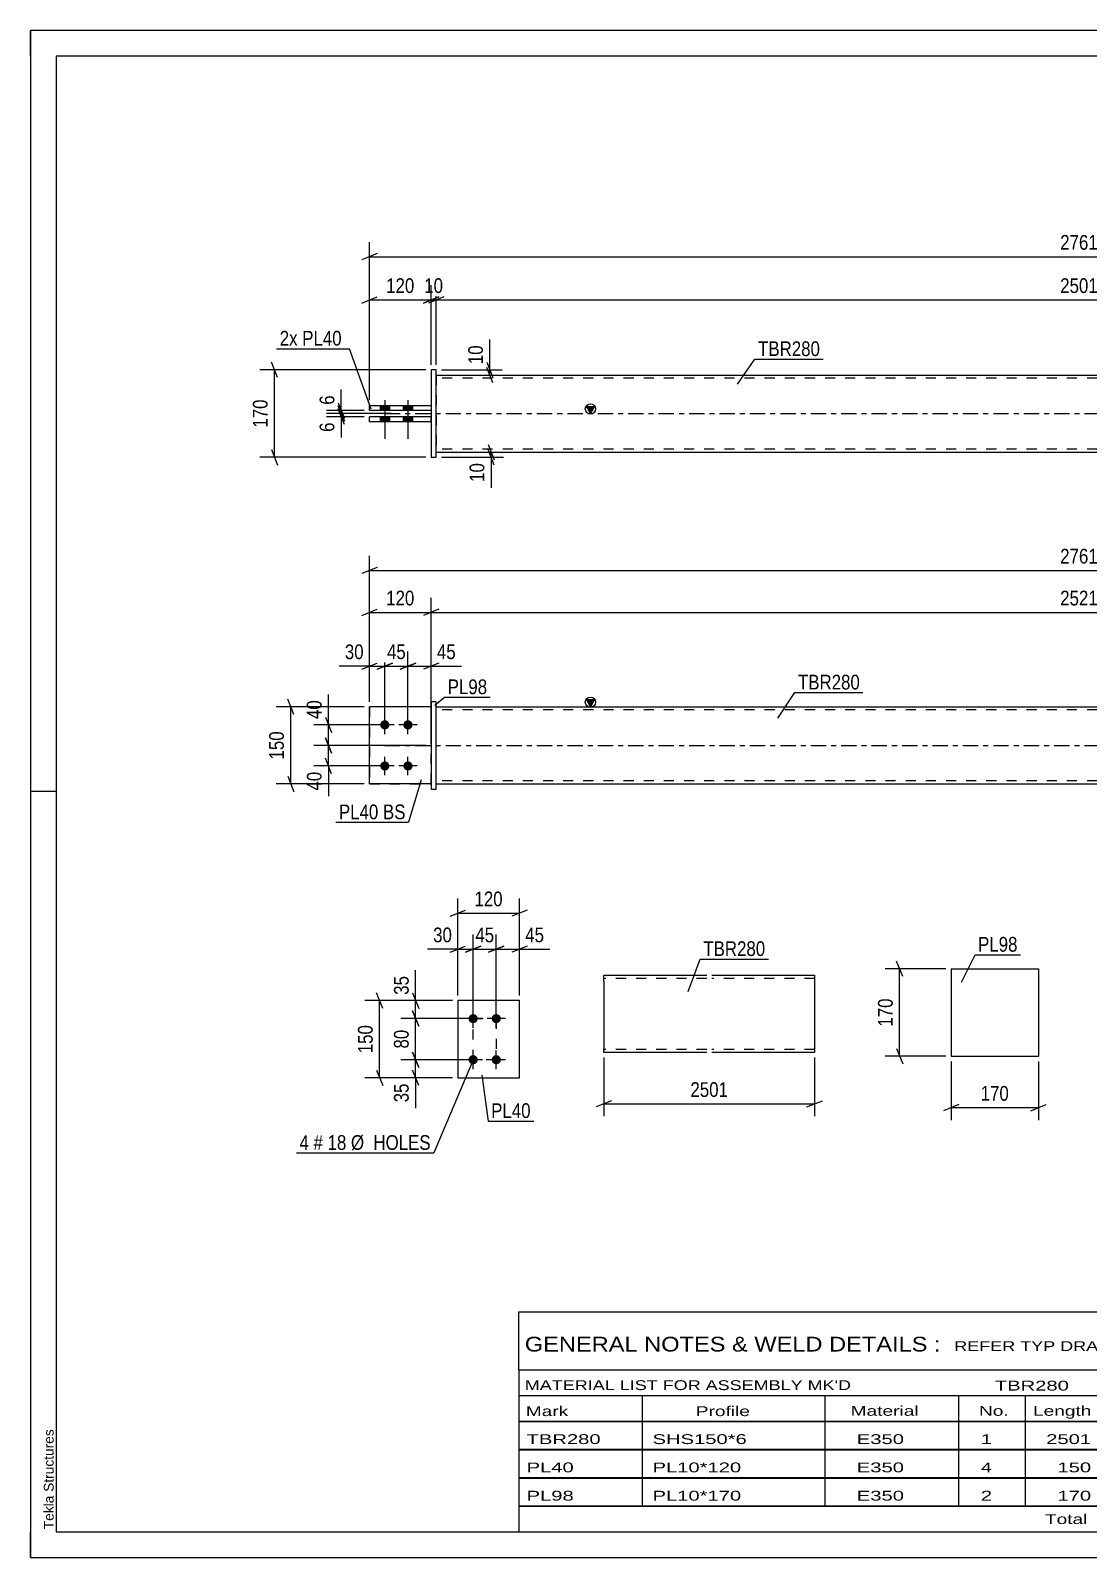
# Model space of a CAD drawing. Header units: millimetres. Extents: x 0 to 420, y 0 to 297.
# Drawn here: x 0 to 205.8, y 0 to 297 of the extents above; entities that cross this region are included whole.
import ezdxf

# ---------------------------------------------------------------- set-up
doc = ezdxf.new("R2010")
doc.units = ezdxf.units.MM
doc.linetypes.add('DXK_LINE_DOT2', pattern=[3.9198, 1.9599, -1.9599])
doc.linetypes.add('DXK_LINE_DOT3', pattern=[5.9187, 2.979, -0.9799, 0.9799, -0.9799])
doc.styles.add('Arial', font='ARIAL.TTF', dxfattribs={"height": 0.2})
doc.styles.add('Arial Narrow', font='ARIALN.TTF', dxfattribs={"height": 0.2})

# ---------------------------------------------------------------- blocks, each defined once
blk = doc.blocks.new('Unknown-580873351-1163')
at = {"color": 5, "linetype": 'Continuous'}
for p, q in [((420, 297), (0, 297)), ((0, 297), (0, 0)), ((0, 292), (0, 297)), ((415, 292), (5, 292)), ((5, 292), (5, 5)), ((5, 149), (0, 149)), ((0, 0), (0, 5)), ((5, 5), (415, 5)), ((0, 0), (420, 0))]:
    blk.add_line(p, q, dxfattribs=at)
at = {"color": 174, "linetype": 'Continuous', "style": 'Arial'}
blk.add_text('Tekla Structures', height=1.9102, rotation=90, dxfattribs=at).set_placement((4.5, 5.5))
blk = doc.blocks.new('Part-580873351-1797 - 1735')
at = {"color": 2, "linetype": 'Continuous'}
for p, q in [((77.92, 165.45), (65.92, 165.45)), ((65.92, 150.45), (65.92, 165.45)), ((77.92, 150.45), (65.92, 150.45))]:
    blk.add_line(p, q, dxfattribs=at)
at = {"color": 7, "linetype": 'DXK_LINE_DOT2'}
blk.add_line((77.92, 150.45), (77.92, 165.45), dxfattribs=at)
blk = doc.blocks.new('Part-580873351-1792 - 1735')
at = {"color": 7, "linetype": 'DXK_LINE_DOT2'}
for p, q in [((77.92, 165.45), (65.92, 165.45)), ((65.92, 165.45), (65.92, 150.45)), ((77.92, 150.45), (77.92, 165.45)), ((65.92, 150.45), (77.92, 150.45))]:
    blk.add_line(p, q, dxfattribs=at)
blk = doc.blocks.new('Part-580873351-1802 - 1735')
at = {"color": 2, "linetype": 'Continuous'}
for p, q in [((78.92, 166.45), (77.92, 166.45)), ((77.92, 166.45), (77.92, 149.45)), ((78.92, 149.45), (78.92, 166.45)), ((77.92, 149.45), (78.92, 149.45))]:
    blk.add_line(p, q, dxfattribs=at)
blk = doc.blocks.new('Part-580873351-1807 - 1735')
at = {"linetype": 'Continuous'}
blk.add_hatch(color=2, dxfattribs=at).paths.add_polyline_path([(108.92, 165.45), (108.12, 166.85), (109.72, 166.85)])
at = {"color": 2, "linetype": 'Continuous'}
for p, q in [((108.92, 165.45), (108.12, 166.85)), ((108.12, 166.85), (109.72, 166.85)), ((109.72, 166.85), (108.92, 165.45)), ((78.92, 165.45), (329, 165.45)), ((78.92, 150.45), (329, 150.45))]:
    blk.add_line(p, q, dxfattribs=at)
at = {"color": 7, "linetype": 'DXK_LINE_DOT2'}
for p, q in [((78.92, 150.45), (78.92, 165.45)), ((329, 164.85), (78.92, 164.85)), ((329, 165.45), (329, 150.45)), ((329, 151.05), (78.92, 151.05))]:
    blk.add_line(p, q, dxfattribs=at)
at = {"color": 7, "linetype": 'DXK_LINE_DOT3'}
blk.add_line((68.92, 157.95), (339, 157.95), dxfattribs=at)
at = {"color": 2, "linetype": 'Continuous'}
blk.add_circle((108.92, 166.35), 1, dxfattribs=at)
blk = doc.blocks.new('Bolt-580873351-1809 - 1735')
at = {"linetype": 'Continuous'}
for points in [[(68.92, 161.05, -1), (68.92, 162.85, -1)], [(73.42, 161.05, -1), (73.42, 162.85, -1)], [(68.92, 153.05, -1), (68.92, 154.85, -1)], [(73.42, 153.05, -1), (73.42, 154.85, -1)]]:
    blk.add_hatch(color=1, dxfattribs=at).paths.add_polyline_path(points)
at = {"color": 1, "linetype": 'Continuous'}
for p, q in [((68.92, 160.15), (68.92, 163.75)), ((73.42, 160.15), (73.42, 163.75)), ((70.72, 161.95), (67.12, 161.95)), ((75.22, 161.95), (71.62, 161.95)), ((68.92, 152.15), (68.92, 155.75)), ((73.42, 152.15), (73.42, 155.75)), ((70.72, 153.95), (67.12, 153.95)), ((75.22, 153.95), (71.62, 153.95))]:
    blk.add_line(p, q, dxfattribs=at)
blk = doc.blocks.new('Part-580873351-1425 - 1390')
at = {"color": 2, "linetype": 'Continuous'}
for p, q in [((65.92, 224.09), (77.92, 224.09)), ((65.92, 223.09), (65.92, 224.09)), ((77.92, 223.09), (65.92, 223.09))]:
    blk.add_line(p, q, dxfattribs=at)
at = {"color": 7, "linetype": 'DXK_LINE_DOT2'}
blk.add_line((77.92, 224.09), (77.92, 223.09), dxfattribs=at)
blk = doc.blocks.new('Part-580873351-1394 - 1390')
at = {"color": 2, "linetype": 'Continuous'}
for p, q in [((78.92, 230.99), (77.92, 230.99)), ((77.92, 230.99), (77.92, 213.99)), ((78.92, 213.99), (78.92, 230.99)), ((77.92, 213.99), (78.92, 213.99))]:
    blk.add_line(p, q, dxfattribs=at)
blk = doc.blocks.new('Part-580873351-1420 - 1390')
at = {"color": 2, "linetype": 'Continuous'}
for p, q in [((77.92, 221.89), (65.92, 221.89)), ((65.92, 220.89), (65.92, 221.89)), ((77.92, 220.89), (65.92, 220.89))]:
    blk.add_line(p, q, dxfattribs=at)
at = {"color": 7, "linetype": 'DXK_LINE_DOT2'}
blk.add_line((77.92, 220.89), (77.92, 221.89), dxfattribs=at)
blk = doc.blocks.new('Part-580873351-1446 - 1390')
at = {"linetype": 'Continuous'}
blk.add_hatch(color=2, dxfattribs=at).paths.add_polyline_path([(108.92, 222.49), (108.12, 223.89), (109.72, 223.89)])
at = {"color": 2, "linetype": 'Continuous'}
for p, q in [((78.92, 229.99), (329, 229.99)), ((108.92, 222.49), (108.12, 223.89)), ((108.12, 223.89), (109.72, 223.89)), ((109.72, 223.89), (108.92, 222.49)), ((78.92, 214.99), (329, 214.99))]:
    blk.add_line(p, q, dxfattribs=at)
at = {"color": 7, "linetype": 'DXK_LINE_DOT2'}
for p, q in [((78.92, 229.99), (78.92, 214.99)), ((329, 229.39), (78.92, 229.39)), ((329, 229.99), (329, 214.99)), ((329, 215.59), (78.92, 215.59))]:
    blk.add_line(p, q, dxfattribs=at)
at = {"color": 7, "linetype": 'DXK_LINE_DOT3'}
blk.add_line((68.92, 222.49), (339, 222.49), dxfattribs=at)
at = {"color": 2, "linetype": 'Continuous'}
blk.add_circle((108.92, 223.39), 1, dxfattribs=at)
blk = doc.blocks.new('Bolt-580873351-1448 - 1390')
at = {"linetype": 'Continuous'}
for points in [[(68.02, 223.09), (69.82, 223.09), (69.82, 224.09), (68.02, 224.09)], [(68.02, 223.09), (69.82, 223.09), (69.82, 224.09), (68.02, 224.09)], [(72.52, 223.09), (74.32, 223.09), (74.32, 224.09), (72.52, 224.09)], [(72.52, 223.09), (74.32, 223.09), (74.32, 224.09), (72.52, 224.09)], [(68.02, 220.89), (69.82, 220.89), (69.82, 221.89), (68.02, 221.89)], [(68.02, 220.89), (69.82, 220.89), (69.82, 221.89), (68.02, 221.89)], [(72.52, 220.89), (74.32, 220.89), (74.32, 221.89), (72.52, 221.89)], [(72.52, 220.89), (74.32, 220.89), (74.32, 221.89), (72.52, 221.89)]]:
    blk.add_hatch(color=1, dxfattribs=at).paths.add_polyline_path(points)
at = {"color": 1, "linetype": 'Continuous'}
for p, q in [((68.02, 224.09), (68.02, 223.09)), ((68.02, 224.09), (68.02, 223.09)), ((68.92, 225.09), (68.92, 217.59)), ((68.92, 225.09), (68.92, 217.59)), ((69.82, 224.09), (69.82, 223.09)), ((69.82, 224.09), (69.82, 223.09)), ((72.52, 224.09), (72.52, 223.09)), ((72.52, 224.09), (72.52, 223.09)), ((73.42, 225.09), (73.42, 217.59)), ((73.42, 225.09), (73.42, 217.59)), ((74.32, 224.09), (74.32, 223.09)), ((74.32, 224.09), (74.32, 223.09)), ((68.02, 221.89), (68.02, 220.89)), ((68.02, 221.89), (68.02, 220.89)), ((69.82, 221.89), (69.82, 220.89)), ((69.82, 221.89), (69.82, 220.89)), ((72.52, 221.89), (72.52, 220.89)), ((72.52, 221.89), (72.52, 220.89)), ((74.32, 221.89), (74.32, 220.89)), ((74.32, 221.89), (74.32, 220.89))]:
    blk.add_line(p, q, dxfattribs=at)
blk = doc.blocks.new('Part-580873351-2138 - 2131')
at = {"color": 2, "linetype": 'Continuous'}
for p, q in [((95.1, 108.31), (83.1, 108.31)), ((83.1, 108.31), (83.1, 93.31)), ((95.1, 93.31), (95.1, 108.31)), ((83.1, 93.31), (95.1, 93.31))]:
    blk.add_line(p, q, dxfattribs=at)
blk = doc.blocks.new('Bolt-580873351-2171 - 2131')
at = {"linetype": 'Continuous'}
for points in [[(86.1, 103.91, -1), (86.1, 105.71, -1)], [(90.6, 103.91, -1), (90.6, 105.71, -1)], [(86.1, 95.91, -1), (86.1, 97.71, -1)], [(90.6, 95.91, -1), (90.6, 97.71, -1)]]:
    blk.add_hatch(color=1, dxfattribs=at).paths.add_polyline_path(points)
at = {"color": 1, "linetype": 'Continuous'}
for p, q in [((87.9, 104.81), (84.3, 104.81)), ((86.1, 103.01), (86.1, 106.61)), ((92.4, 104.81), (88.8, 104.81)), ((90.6, 103.01), (90.6, 106.61)), ((86.1, 95.01), (86.1, 98.61)), ((90.6, 95.01), (90.6, 98.61)), ((87.9, 96.81), (84.3, 96.81)), ((92.4, 96.81), (88.8, 96.81))]:
    blk.add_line(p, q, dxfattribs=at)
blk = doc.blocks.new('Part-580873351-2302 - 2296')
at = {"color": 2, "linetype": 'Continuous'}
for p, q in [((179.07, 114.49), (179.07, 97.49)), ((179.07, 114.49), (196.07, 114.49)), ((196.07, 114.49), (196.07, 97.49)), ((179.07, 97.49), (196.07, 97.49))]:
    blk.add_line(p, q, dxfattribs=at)
blk = doc.blocks.new('Part-580873351-2328 - 2321')
at = {"color": 2, "linetype": 'Continuous'}
for p, q in [((111.53, 112.03), (111.53, 113.23)), ((111.53, 113.23), (131.53, 113.23)), ((132.53, 113.23), (152.53, 113.23)), ((152.53, 113.23), (152.53, 113.14)), ((152.53, 113.14), (152.53, 112.03)), ((111.53, 112.03), (111.53, 98.97)), ((152.53, 112.03), (152.53, 98.23)), ((111.53, 98.32), (111.53, 98.97)), ((111.53, 98.23), (111.53, 98.32)), ((131.53, 98.23), (111.53, 98.23)), ((152.53, 98.23), (132.53, 98.23))]:
    blk.add_line(p, q, dxfattribs=at)
at = {"color": 7, "linetype": 'DXK_LINE_DOT2'}
for p, q in [((152.53, 112.88), (152.53, 112.03)), ((131.53, 112.63), (111.53, 112.63)), ((152.53, 112.63), (132.53, 112.63)), ((111.53, 98.97), (111.53, 98.58)), ((111.53, 98.83), (111.53, 98.88)), ((131.53, 98.83), (111.53, 98.83)), ((152.53, 98.83), (132.53, 98.83)), ((152.53, 98.88), (152.53, 98.97)), ((152.53, 98.83), (152.53, 98.88)), ((152.53, 98.83), (152.53, 98.88))]:
    blk.add_line(p, q, dxfattribs=at)
blk = doc.blocks.new('Rectangle-580873351-2281 - 2131')
at = {"color": 1, "linetype": 'DXK_LINE_DOT2'}
blk.add_lwpolyline([(86.1, 104.81), (90.6, 104.81), (90.6, 96.81), (86.1, 96.81), (86.1, 104.81)], close=True, dxfattribs=at)
blk = doc.blocks.new('StraightDimension-580873351-2008 - 1735')
at = {"color": 7, "linetype": 'Continuous'}
for p, q in [((57.36, 163.45), (58.56, 160.45)), ((67.92, 161.95), (55.11, 161.95)), ((57.96, 157.95), (57.96, 161.95)), ((76.92, 157.95), (55.11, 157.95)), ((58.56, 156.45), (57.36, 159.45))]:
    blk.add_line(p, q, dxfattribs=at)
at = {"color": 0}
blk.add_wipeout([(57.21, 167.34), (53.01, 167.34), (53.01, 162.48), (57.21, 162.48)], dxfattribs=at)
at = {"color": 7, "linetype": 'Continuous'}
blk.add_line((57.96, 161.95), (57.96, 167.86), dxfattribs=at)
blk.add_line((57.96, 161.95), (57.96, 167.86), dxfattribs=at)
at = {"color": 3, "style": 'Arial Narrow'}
blk.add_text('40', height=2.863, rotation=90.0002, dxfattribs=at).set_placement((56.61, 163.08))
blk = doc.blocks.new('StraightDimension-580873351-1999 - 1735')
at = {"color": 7, "linetype": 'Continuous'}
for p, q in [((76.92, 157.95), (55.11, 157.95)), ((57.36, 159.45), (58.56, 156.45)), ((57.96, 153.95), (57.96, 157.95)), ((58.56, 152.45), (57.36, 155.45)), ((67.92, 153.95), (55.11, 153.95))]:
    blk.add_line(p, q, dxfattribs=at)
at = {"color": 0}
blk.add_wipeout([(57.21, 153.43), (53.01, 153.43), (53.01, 148.57), (57.21, 148.57)], dxfattribs=at)
at = {"color": 7, "linetype": 'Continuous'}
blk.add_line((57.96, 153.95), (57.96, 148.05), dxfattribs=at)
blk.add_line((57.96, 153.95), (57.96, 148.05), dxfattribs=at)
at = {"color": 3, "style": 'Arial Narrow'}
blk.add_text('40', height=2.863, rotation=90.0002, dxfattribs=at).set_placement((56.61, 149.17))
blk = doc.blocks.new('StraightDimension-580873351-1937 - 1735')
at = {"color": 7, "linetype": 'Continuous'}
for p, q in [((64.42, 183.23), (67.42, 184.43)), ((65.92, 166.45), (65.92, 186.68)), ((79.42, 184.43), (76.42, 183.23)), ((77.92, 158.95), (77.92, 186.68)), ((65.92, 183.83), (77.92, 183.83))]:
    blk.add_line(p, q, dxfattribs=at)
at = {"color": 0}
blk.add_wipeout([(75.26, 184.58), (75.26, 188.78), (68.58, 188.78), (68.58, 184.58)], dxfattribs=at)
at = {"color": 3, "style": 'Arial Narrow'}
blk.add_text('120', height=2.863, dxfattribs=at).set_placement((69.18, 185.18))
blk = doc.blocks.new('StraightDimension-580873351-2018 - 1735')
at = {"color": 7, "linetype": 'Continuous'}
for p, q in [((51.23, 163.95), (50.03, 166.95)), ((64.92, 165.45), (47.78, 165.45)), ((50.63, 150.45), (50.63, 165.45)), ((50.03, 151.95), (51.23, 148.95)), ((64.92, 150.45), (47.78, 150.45))]:
    blk.add_line(p, q, dxfattribs=at)
at = {"color": 0}
blk.add_wipeout([(49.88, 161.3), (45.68, 161.3), (45.68, 154.61), (49.88, 154.61)], dxfattribs=at)
at = {"color": 3, "style": 'Arial Narrow'}
blk.add_text('150', height=2.863, rotation=90.0002, dxfattribs=at).set_placement((49.28, 155.21))
blk = doc.blocks.new('StraightDimension-580873351-1864 - 1735')
at = {"color": 7, "linetype": 'Continuous'}
for p, q in [((65.92, 166.45), (65.92, 194.83)), ((342, 166.45), (342, 194.83)), ((67.42, 192.58), (64.42, 191.38)), ((65.92, 191.98), (342, 191.98)), ((340.5, 191.38), (343.5, 192.58))]:
    blk.add_line(p, q, dxfattribs=at)
at = {"color": 0}
blk.add_wipeout([(208.22, 192.73), (208.22, 196.93), (199.7, 196.93), (199.7, 192.73)], dxfattribs=at)
at = {"color": 3, "style": 'Arial Narrow'}
blk.add_text('2761', height=2.863, dxfattribs=at).set_placement((200.3, 193.33))
blk = doc.blocks.new('StraightDimension-580873351-1922 - 1735')
at = {"color": 7, "linetype": 'Continuous'}
for p, q in [((79.42, 184.43), (76.42, 183.23)), ((77.92, 158.95), (77.92, 186.68)), ((328.5, 183.23), (331.5, 184.43)), ((330, 166.45), (330, 186.68)), ((77.92, 183.83), (330, 183.83))]:
    blk.add_line(p, q, dxfattribs=at)
at = {"color": 0}
blk.add_wipeout([(208.22, 184.58), (208.22, 188.78), (199.7, 188.78), (199.7, 184.58)], dxfattribs=at)
at = {"color": 3, "style": 'Arial Narrow'}
blk.add_text('2521', height=2.863, dxfattribs=at).set_placement((200.3, 185.18))
blk = doc.blocks.new('StraightDimension-580873351-1953 - 1735')
at = {"color": 7, "linetype": 'Continuous'}
for p, q in [((65.92, 166.45), (65.92, 176.23)), ((68.92, 162.95), (68.92, 176.23)), ((64.42, 172.78), (67.42, 173.98)), ((65.92, 173.38), (68.92, 173.38)), ((70.42, 173.98), (67.42, 172.78))]:
    blk.add_line(p, q, dxfattribs=at)
at = {"color": 0}
blk.add_wipeout([(65.4, 174.13), (65.4, 178.33), (60.54, 178.33), (60.54, 174.13)], dxfattribs=at)
at = {"color": 7, "linetype": 'Continuous'}
blk.add_line((65.92, 173.38), (60.02, 173.38), dxfattribs=at)
blk.add_line((65.92, 173.38), (60.02, 173.38), dxfattribs=at)
at = {"color": 3, "style": 'Arial Narrow'}
blk.add_text('30', height=2.863, dxfattribs=at).set_placement((61.14, 174.73))
blk = doc.blocks.new('StraightDimension-580873351-1969 - 1735')
at = {"color": 7, "linetype": 'Continuous'}
for p, q in [((68.92, 162.95), (68.92, 176.23)), ((73.42, 162.95), (73.42, 176.23)), ((67.42, 172.78), (70.42, 173.98)), ((68.92, 173.38), (73.42, 173.38)), ((74.92, 173.98), (71.92, 172.78))]:
    blk.add_line(p, q, dxfattribs=at)
at = {"color": 0}
blk.add_wipeout([(73.6, 174.13), (73.6, 178.33), (68.74, 178.33), (68.74, 174.13)], dxfattribs=at)
at = {"color": 3, "style": 'Arial Narrow'}
blk.add_text('45', height=2.863, dxfattribs=at).set_placement((69.34, 174.73))
blk = doc.blocks.new('StraightDimension-580873351-1982 - 1735')
at = {"color": 7, "linetype": 'Continuous'}
for p, q in [((73.42, 162.95), (73.42, 176.23)), ((77.92, 166.45), (77.92, 176.23)), ((71.92, 172.78), (74.92, 173.98)), ((73.42, 173.38), (77.92, 173.38)), ((79.42, 173.98), (76.42, 172.78))]:
    blk.add_line(p, q, dxfattribs=at)
at = {"color": 0}
blk.add_wipeout([(83.3, 174.13), (83.3, 178.33), (78.45, 178.33), (78.45, 174.13)], dxfattribs=at)
at = {"color": 7, "linetype": 'Continuous'}
blk.add_line((77.92, 173.38), (83.83, 173.38), dxfattribs=at)
blk.add_line((77.92, 173.38), (83.83, 173.38), dxfattribs=at)
at = {"color": 3, "style": 'Arial Narrow'}
blk.add_text('45', height=2.863, dxfattribs=at).set_placement((79.05, 174.73))
blk = doc.blocks.new('StraightDimension-580873351-1564 - 1390')
at = {"color": 7, "linetype": 'Continuous'}
for p, q in [((65.92, 225.09), (65.92, 255.86)), ((342, 225.09), (342, 255.86)), ((67.42, 253.61), (64.42, 252.41)), ((65.92, 253.01), (342, 253.01)), ((340.5, 252.41), (343.5, 253.61))]:
    blk.add_line(p, q, dxfattribs=at)
at = {"color": 0}
blk.add_wipeout([(208.22, 253.76), (208.22, 257.96), (199.7, 257.96), (199.7, 253.76)], dxfattribs=at)
at = {"color": 3, "style": 'Arial Narrow'}
blk.add_text('2761', height=2.863, dxfattribs=at).set_placement((200.3, 254.36))
blk = doc.blocks.new('StraightDimension-580873351-1585 - 1390')
at = {"color": 7, "linetype": 'Continuous'}
for p, q in [((78.92, 231.99), (78.92, 247.45)), ((329, 231.99), (329, 247.45)), ((80.42, 245.2), (77.42, 244)), ((78.92, 244.6), (329, 244.6)), ((327.5, 244), (330.5, 245.2))]:
    blk.add_line(p, q, dxfattribs=at)
at = {"color": 0}
blk.add_wipeout([(208.22, 245.35), (208.22, 249.55), (199.7, 249.55), (199.7, 245.35)], dxfattribs=at)
at = {"color": 3, "style": 'Arial Narrow'}
blk.add_text('2501', height=2.863, dxfattribs=at).set_placement((200.3, 245.95))
blk = doc.blocks.new('StraightDimension-580873351-1595 - 1390')
at = {"color": 7, "linetype": 'Continuous'}
for p, q in [((77.92, 231.99), (77.92, 247.45)), ((78.92, 231.99), (78.92, 247.45)), ((76.42, 244), (79.42, 245.2)), ((80.42, 245.2), (77.42, 244)), ((77.92, 244.6), (78.92, 244.6))]:
    blk.add_line(p, q, dxfattribs=at)
at = {"color": 0}
blk.add_wipeout([(80.85, 245.35), (80.85, 249.55), (75.99, 249.55), (75.99, 245.35)], dxfattribs=at)
at = {"color": 3, "style": 'Arial Narrow'}
blk.add_text('10', height=2.863, dxfattribs=at).set_placement((76.59, 245.95))
blk = doc.blocks.new('StraightDimension-580873351-1605 - 1390')
at = {"color": 7, "linetype": 'Continuous'}
for p, q in [((65.92, 225.09), (65.92, 247.45)), ((77.92, 231.99), (77.92, 247.45)), ((64.42, 244), (67.42, 245.2)), ((65.92, 244.6), (77.92, 244.6)), ((79.42, 245.2), (76.42, 244))]:
    blk.add_line(p, q, dxfattribs=at)
at = {"color": 0}
blk.add_wipeout([(75.26, 245.35), (75.26, 249.55), (68.58, 249.55), (68.58, 245.35)], dxfattribs=at)
at = {"color": 3, "style": 'Arial Narrow'}
blk.add_text('120', height=2.863, dxfattribs=at).set_placement((69.18, 245.95))
blk = doc.blocks.new('StraightDimension-580873351-1626 - 1390')
at = {"color": 7, "linetype": 'Continuous'}
for p, q in [((79.92, 214.99), (92.02, 214.99)), ((79.92, 213.99), (92.02, 213.99)), ((89.02, 216.49), (90.22, 213.49)), ((90.22, 212.49), (89.02, 215.49)), ((89.62, 213.99), (89.62, 214.99))]:
    blk.add_line(p, q, dxfattribs=at)
at = {"color": 0}
blk.add_wipeout([(88.87, 213.46), (84.67, 213.46), (84.67, 208.61), (88.87, 208.61)], dxfattribs=at)
at = {"color": 7, "linetype": 'Continuous'}
blk.add_line((89.62, 213.99), (89.62, 208.08), dxfattribs=at)
blk.add_line((89.62, 213.99), (89.62, 208.08), dxfattribs=at)
at = {"color": 3, "style": 'Arial Narrow'}
blk.add_text('10', height=2.863, rotation=90.0002, dxfattribs=at).set_placement((88.27, 209.21))
blk = doc.blocks.new('StraightDimension-580873351-1636 - 1390')
at = {"color": 7, "linetype": 'Continuous'}
for p, q in [((88.75, 232.49), (89.95, 229.49)), ((79.92, 230.99), (91.75, 230.99)), ((79.92, 229.99), (91.75, 229.99)), ((89.95, 228.49), (88.75, 231.49)), ((89.35, 229.99), (89.35, 230.99))]:
    blk.add_line(p, q, dxfattribs=at)
at = {"color": 0}
blk.add_wipeout([(88.6, 236.37), (84.4, 236.37), (84.4, 231.51), (88.6, 231.51)], dxfattribs=at)
at = {"color": 7, "linetype": 'Continuous'}
blk.add_line((89.35, 230.99), (89.35, 236.89), dxfattribs=at)
blk.add_line((89.35, 230.99), (89.35, 236.89), dxfattribs=at)
at = {"color": 3, "style": 'Arial Narrow'}
blk.add_text('10', height=2.863, rotation=90.0002, dxfattribs=at).set_placement((88, 232.11))
blk = doc.blocks.new('StraightDimension-580873351-1667 - 1390')
at = {"color": 7, "linetype": 'Continuous'}
for p, q in [((48.06, 229.49), (46.86, 232.49)), ((76.92, 230.99), (44.61, 230.99)), ((47.46, 213.99), (47.46, 230.99)), ((76.92, 213.99), (44.61, 213.99)), ((46.86, 215.49), (48.06, 212.49))]:
    blk.add_line(p, q, dxfattribs=at)
at = {"color": 0}
blk.add_wipeout([(46.71, 225.83), (42.51, 225.83), (42.51, 219.15), (46.71, 219.15)], dxfattribs=at)
at = {"color": 3, "style": 'Arial Narrow'}
blk.add_text('170', height=2.863, rotation=90.0002, dxfattribs=at).set_placement((46.11, 219.75))
blk = doc.blocks.new('StraightDimension-580873351-1678 - 1390')
at = {"color": 7, "linetype": 'Continuous'}
for p, q in [((64.92, 223.09), (57.6, 223.09)), ((59.85, 224.59), (61.05, 221.59)), ((61.05, 220.99), (59.85, 223.99)), ((60.45, 222.49), (60.45, 223.09)), ((70.17, 222.49), (57.6, 222.49))]:
    blk.add_line(p, q, dxfattribs=at)
at = {"color": 0}
blk.add_wipeout([(59.7, 226.64), (55.5, 226.64), (55.5, 223.61), (59.7, 223.61)], dxfattribs=at)
at = {"color": 7, "linetype": 'Continuous'}
blk.add_line((60.45, 223.09), (60.45, 227.17), dxfattribs=at)
blk.add_line((60.45, 223.09), (60.45, 227.17), dxfattribs=at)
at = {"color": 3, "style": 'Arial Narrow'}
blk.add_text('6', height=2.86, rotation=90.0002, dxfattribs=at).set_placement((59.1, 224.21))
blk = doc.blocks.new('StraightDimension-580873351-1688 - 1390')
at = {"color": 7, "linetype": 'Continuous'}
for p, q in [((59.85, 223.99), (61.05, 220.99)), ((61.05, 220.39), (59.85, 223.39)), ((70.17, 222.49), (57.6, 222.49)), ((64.92, 221.89), (57.6, 221.89)), ((60.45, 221.89), (60.45, 222.49))]:
    blk.add_line(p, q, dxfattribs=at)
at = {"color": 0}
blk.add_wipeout([(59.7, 221.36), (55.5, 221.36), (55.5, 218.33), (59.7, 218.33)], dxfattribs=at)
at = {"color": 7, "linetype": 'Continuous'}
blk.add_line((60.45, 221.89), (60.45, 217.81), dxfattribs=at)
blk.add_line((60.45, 221.89), (60.45, 217.81), dxfattribs=at)
at = {"color": 3, "style": 'Arial Narrow'}
blk.add_text('6', height=2.86, rotation=90.0002, dxfattribs=at).set_placement((59.1, 218.93))
blk = doc.blocks.new('StraightDimension-580873351-2174 - 2131')
at = {"color": 7, "linetype": 'Continuous'}
for p, q in [((83.1, 109.31), (83.1, 128.16)), ((95.1, 109.31), (95.1, 128.16)), ((81.6, 124.71), (84.6, 125.91)), ((83.1, 125.31), (95.1, 125.31)), ((96.6, 125.91), (93.6, 124.71))]:
    blk.add_line(p, q, dxfattribs=at)
at = {"color": 0}
blk.add_wipeout([(92.45, 126.06), (92.45, 130.26), (85.76, 130.26), (85.76, 126.06)], dxfattribs=at)
at = {"color": 3, "style": 'Arial Narrow'}
blk.add_text('120', height=2.863, dxfattribs=at).set_placement((86.36, 126.66))
blk = doc.blocks.new('StraightDimension-580873351-2191 - 2131')
at = {"color": 7, "linetype": 'Continuous'}
for p, q in [((84.6, 117.71), (87.6, 118.91)), ((86.1, 105.81), (86.1, 121.16)), ((92.1, 118.91), (89.1, 117.71)), ((90.6, 105.81), (90.6, 121.16)), ((86.1, 118.31), (90.6, 118.31))]:
    blk.add_line(p, q, dxfattribs=at)
at = {"color": 0}
blk.add_wipeout([(90.78, 119.06), (90.78, 123.26), (85.93, 123.26), (85.93, 119.06)], dxfattribs=at)
at = {"color": 3, "style": 'Arial Narrow'}
blk.add_text('45', height=2.863, dxfattribs=at).set_placement((86.53, 119.66))
blk = doc.blocks.new('StraightDimension-580873351-2201 - 2131')
at = {"color": 7, "linetype": 'Continuous'}
for p, q in [((81.6, 117.71), (84.6, 118.91)), ((83.1, 109.31), (83.1, 121.16)), ((87.6, 118.91), (84.6, 117.71)), ((86.1, 105.81), (86.1, 121.16)), ((83.1, 118.31), (86.1, 118.31))]:
    blk.add_line(p, q, dxfattribs=at)
at = {"color": 0}
blk.add_wipeout([(82.58, 119.06), (82.58, 123.26), (77.72, 123.26), (77.72, 119.06)], dxfattribs=at)
at = {"color": 7, "linetype": 'Continuous'}
blk.add_line((83.1, 118.31), (77.2, 118.31), dxfattribs=at)
blk.add_line((83.1, 118.31), (77.2, 118.31), dxfattribs=at)
at = {"color": 3, "style": 'Arial Narrow'}
blk.add_text('30', height=2.863, dxfattribs=at).set_placement((78.32, 119.66))
blk = doc.blocks.new('StraightDimension-580873351-2214 - 2131')
at = {"color": 7, "linetype": 'Continuous'}
for p, q in [((89.1, 117.71), (92.1, 118.91)), ((90.6, 105.81), (90.6, 121.16)), ((96.6, 118.91), (93.6, 117.71)), ((95.1, 109.31), (95.1, 121.16)), ((90.6, 118.31), (95.1, 118.31))]:
    blk.add_line(p, q, dxfattribs=at)
at = {"color": 0}
blk.add_wipeout([(100.49, 119.06), (100.49, 123.26), (95.63, 123.26), (95.63, 119.06)], dxfattribs=at)
at = {"color": 7, "linetype": 'Continuous'}
blk.add_line((95.1, 118.31), (101.01, 118.31), dxfattribs=at)
blk.add_line((95.1, 118.31), (101.01, 118.31), dxfattribs=at)
at = {"color": 3, "style": 'Arial Narrow'}
blk.add_text('45', height=2.863, dxfattribs=at).set_placement((96.23, 119.66))
blk = doc.blocks.new('StraightDimension-580873351-2228 - 2131')
at = {"color": 7, "linetype": 'Continuous'}
for p, q in [((82.1, 108.31), (65.06, 108.31)), ((68.51, 106.81), (67.31, 109.81)), ((67.91, 93.31), (67.91, 108.31)), ((82.1, 93.31), (65.06, 93.31)), ((67.31, 94.81), (68.51, 91.81))]:
    blk.add_line(p, q, dxfattribs=at)
at = {"color": 0}
blk.add_wipeout([(67.16, 104.16), (62.96, 104.16), (62.96, 97.47), (67.16, 97.47)], dxfattribs=at)
at = {"color": 3, "style": 'Arial Narrow'}
blk.add_text('150', height=2.863, rotation=90.0002, dxfattribs=at).set_placement((66.56, 98.07))
blk = doc.blocks.new('StraightDimension-580873351-2245 - 2131')
at = {"color": 7, "linetype": 'Continuous'}
for p, q in [((74.31, 98.31), (75.51, 95.31)), ((85.1, 96.81), (72.06, 96.81)), ((74.91, 93.31), (74.91, 96.81)), ((82.1, 93.31), (72.06, 93.31)), ((75.51, 91.81), (74.31, 94.81))]:
    blk.add_line(p, q, dxfattribs=at)
at = {"color": 0}
blk.add_wipeout([(74.16, 92.79), (69.96, 92.79), (69.96, 87.93), (74.16, 87.93)], dxfattribs=at)
at = {"color": 7, "linetype": 'Continuous'}
blk.add_line((74.91, 93.31), (74.91, 87.41), dxfattribs=at)
blk.add_line((74.91, 93.31), (74.91, 87.41), dxfattribs=at)
at = {"color": 3, "style": 'Arial Narrow'}
blk.add_text('35', height=2.863, rotation=90.0002, dxfattribs=at).set_placement((73.56, 88.53))
blk = doc.blocks.new('StraightDimension-580873351-2258 - 2131')
at = {"color": 7, "linetype": 'Continuous'}
for p, q in [((82.1, 108.31), (72.06, 108.31)), ((74.31, 109.81), (75.51, 106.81)), ((74.91, 104.81), (74.91, 108.31)), ((85.1, 104.81), (72.06, 104.81)), ((75.51, 103.31), (74.31, 106.31))]:
    blk.add_line(p, q, dxfattribs=at)
at = {"color": 0}
blk.add_wipeout([(74.16, 113.7), (69.96, 113.7), (69.96, 108.84), (74.16, 108.84)], dxfattribs=at)
at = {"color": 7, "linetype": 'Continuous'}
blk.add_line((74.91, 108.31), (74.91, 114.22), dxfattribs=at)
blk.add_line((74.91, 108.31), (74.91, 114.22), dxfattribs=at)
at = {"color": 3, "style": 'Arial Narrow'}
blk.add_text('35', height=2.863, rotation=90.0002, dxfattribs=at).set_placement((73.56, 109.44))
blk = doc.blocks.new('StraightDimension-580873351-2271 - 2131')
at = {"color": 7, "linetype": 'Continuous'}
for p, q in [((85.1, 104.81), (72.06, 104.81)), ((74.31, 106.31), (75.51, 103.31)), ((74.91, 96.81), (74.91, 104.81)), ((75.51, 95.31), (74.31, 98.31)), ((85.1, 96.81), (72.06, 96.81))]:
    blk.add_line(p, q, dxfattribs=at)
at = {"color": 0}
blk.add_wipeout([(74.16, 103.24), (69.96, 103.24), (69.96, 98.39), (74.16, 98.39)], dxfattribs=at)
at = {"color": 3, "style": 'Arial Narrow'}
blk.add_text('80', height=2.863, rotation=90.0002, dxfattribs=at).set_placement((73.56, 98.99))
blk = doc.blocks.new('StraightDimension-580873351-2304 - 2296')
at = {"color": 7, "linetype": 'Continuous'}
for p, q in [((169.67, 112.99), (168.47, 115.99)), ((178.07, 114.49), (166.22, 114.49)), ((169.07, 97.49), (169.07, 114.49)), ((168.47, 98.99), (169.67, 95.99)), ((178.07, 97.49), (166.22, 97.49))]:
    blk.add_line(p, q, dxfattribs=at)
at = {"color": 0}
blk.add_wipeout([(168.32, 109.33), (164.12, 109.33), (164.12, 102.65), (168.32, 102.65)], dxfattribs=at)
at = {"color": 3, "style": 'Arial Narrow'}
blk.add_text('170', height=2.863, rotation=90.0002, dxfattribs=at).set_placement((167.72, 103.25))
blk = doc.blocks.new('StraightDimension-580873351-2313 - 2296')
at = {"color": 7, "linetype": 'Continuous'}
for p, q in [((179.07, 96.49), (179.07, 85.09)), ((196.07, 96.49), (196.07, 85.09)), ((180.57, 88.09), (177.57, 86.89)), ((179.07, 87.49), (196.07, 87.49)), ((194.57, 86.89), (197.57, 88.09))]:
    blk.add_line(p, q, dxfattribs=at)
at = {"color": 0}
blk.add_wipeout([(190.92, 88.24), (190.92, 92.44), (184.23, 92.44), (184.23, 88.24)], dxfattribs=at)
at = {"color": 3, "style": 'Arial Narrow'}
blk.add_text('170', height=2.863, dxfattribs=at).set_placement((184.83, 88.84))
blk = doc.blocks.new('StraightDimension-580873351-2332 - 2321')
at = {"color": 7, "linetype": 'Continuous'}
for p, q in [((111.53, 97.23), (111.53, 85.83)), ((152.53, 97.23), (152.53, 85.83)), ((113.03, 88.83), (110.03, 87.63)), ((111.53, 88.23), (152.53, 88.23)), ((151.03, 87.63), (154.03, 88.83))]:
    blk.add_line(p, q, dxfattribs=at)
at = {"color": 0}
blk.add_wipeout([(136.29, 88.98), (136.29, 93.18), (127.77, 93.18), (127.77, 88.98)], dxfattribs=at)
at = {"color": 3, "style": 'Arial Narrow'}
blk.add_text('2501', height=2.863, dxfattribs=at).set_placement((128.37, 89.58))
blk = doc.blocks.new('Unknown-580873351-3662')
at = {"color": 7, "linetype": 'Continuous'}
for p, q in [((95, 47.75), (255, 47.75)), ((95, 36.5), (95, 47.75)), ((255, 47.75), (255, 36.5)), ((95, 36.5), (255, 36.5)), ((95, 36.5), (95, 31.5)), ((255, 36.5), (255, 31.5)), ((95, 31.5), (255, 31.5)), ((95, 31.5), (95, 26.5)), ((119, 31.5), (119, 26.5)), ((154.5, 31.5), (154.5, 26.5)), ((180.5, 31.5), (180.5, 26.5)), ((193.5, 31.5), (193.5, 26.5)), ((211, 31.5), (211, 26.5)), ((233, 31.5), (233, 26.5)), ((255, 31.5), (255, 26.5)), ((95, 26.5), (255, 26.5)), ((95, 26.45), (95, 21.05)), ((95, 26.45), (255, 26.45)), ((119, 26.5), (119, 21)), ((154.5, 26.5), (154.5, 21)), ((180.5, 26.5), (180.5, 21)), ((193.5, 26.5), (193.5, 21)), ((211, 26.5), (211, 21)), ((233, 26.5), (233, 21)), ((255, 26.45), (255, 21.05)), ((95, 21.05), (255, 21.05)), ((95, 20.95), (95, 15.55)), ((95, 20.95), (255, 20.95)), ((119, 21), (119, 15.5)), ((154.5, 21), (154.5, 15.5)), ((180.5, 21), (180.5, 15.5)), ((193.5, 21), (193.5, 15.5)), ((211, 21), (211, 15.5)), ((233, 21), (233, 15.5)), ((255, 20.95), (255, 15.55)), ((95, 15.55), (255, 15.55)), ((95, 15.45), (95, 10.05)), ((95, 15.45), (255, 15.45)), ((119, 15.5), (119, 10)), ((154.5, 15.5), (154.5, 10)), ((180.5, 15.5), (180.5, 10)), ((193.5, 15.5), (193.5, 10)), ((211, 15.5), (211, 10)), ((233, 15.5), (233, 10)), ((255, 15.45), (255, 10.05)), ((95, 10.05), (255, 10.05)), ((95, 10), (255, 10)), ((95, 10), (95, 5)), ((211, 10), (211, 5)), ((233, 10), (233, 5)), ((255, 10), (255, 5)), ((95, 5), (255, 5))]:
    blk.add_line(p, q, dxfattribs=at)
at = {"color": 7, "style": 'Arial Narrow'}
for s, height, width, p in [('GENERAL NOTES & WELD DETAILS :', 2.8633, 1.4, (96.15, 40.06)), ('REFER TYP DRAWING TYP-01', 1.9089, 1.6, (179.7, 40.16)), ("MATERIAL LIST FOR ASSEMBLY MK'D", 1.9089, 1.6, (96.15, 32.56)), ('TBR280', 1.909, 1.794707, (187.59, 32.47)), ('1', 1.91, 1.794707, (217.08, 32.56)), ('No. Required', 1.9089, 1.6, (226.41, 32.56)), ('Mark', 1.909, 1.7, (96.34, 27.5)), ('Profile', 1.909, 1.7, (129.41, 27.5)), ('Material', 1.909, 1.7, (159.54, 27.56)), ('No.', 1.909, 1.7, (184.5, 27.56)), ('Length', 1.909, 1.7, (195, 27.56)), ('Area', 1.909, 1.7, (217.5, 27.56)), ('Weight', 1.909, 1.7, (237, 27.56))]:
    blk.add_text(s, height=height, dxfattribs=dict(at, width=width)).set_placement(p)
at = {"color": 7, "linetype": 'Continuous', "style": 'Arial Narrow'}
for s, height, width, p in [('TBR280', 1.909, 1.794707, (96.5, 22.06)), ('SHS150*6', 1.909, 1.794707, (121, 22.06)), ('E350', 1.909, 1.794707, (160.74, 22.06)), ('1', 1.91, 1.794707, (184.86, 22.06)), ('2501', 1.909, 1.794707, (197.58, 22.06)), ('1.5', 1.909, 1.794707, (221.32, 22.06)), ('67.8', 1.909, 1.794707, (240.14, 22.06)), ('PL40', 1.909, 1.794707, (96.5, 16.56)), ('PL10*120', 1.909, 1.794707, (121, 16.56)), ('E350', 1.909, 1.794707, (160.74, 16.56)), ('4', 1.91, 1.794707, (184.86, 16.56)), ('150', 1.909, 1.794707, (199.77, 16.56)), ('0.0', 1.909, 1.794707, (221.32, 16.56)), ('5.7', 1.909, 1.794707, (242.33, 16.56)), ('PL98', 1.909, 1.794707, (96.5, 11.06)), ('PL10*170', 1.909, 1.794707, (121, 11.06)), ('E350', 1.909, 1.794707, (160.74, 11.06)), ('2', 1.91, 1.794707, (184.86, 11.06)), ('170', 1.909, 1.794707, (199.77, 11.06)), ('0.1', 1.909, 1.794707, (221.32, 11.06)), ('4.5', 1.909, 1.794707, (242.33, 11.06)), ('Total', 1.909, 1.7, (197.33, 6.5)), ('1.8', 1.909, 1.794707, (220.83, 6.5)), ('78.0', 1.909, 1.794707, (240.14, 6.5))]:
    blk.add_text(s, height=height, dxfattribs=dict(at, width=width)).set_placement(p)
blk = doc.blocks.new('Mark-580873351-1798 - 1735')
at = {"color": 0}
blk.add_wipeout([(88.84, 167.92), (88.84, 170.92), (81.16, 170.92), (81.16, 167.92)], dxfattribs=at)
blk.add_wipeout([(88.84, 167.92), (88.84, 170.92), (81.16, 170.92), (81.16, 167.92)], dxfattribs=at)
at = {"color": 30, "linetype": 'Continuous'}
for p, q in [((78.62, 165.76), (80.56, 167.32)), ((80.56, 167.32), (89.44, 167.32))]:
    blk.add_line(p, q, dxfattribs=at)
at = {"color": 3, "style": 'Arial Narrow'}
blk.add_text('PL98', height=2.863, dxfattribs=at).set_placement((81.16, 167.92))
blk = doc.blocks.new('Mark-580873351-1803 - 1735')
at = {"color": 0}
blk.add_wipeout([(161.34, 168.83), (161.34, 171.83), (149.29, 171.83), (149.29, 168.83)], dxfattribs=at)
blk.add_wipeout([(161.34, 168.83), (161.34, 171.83), (149.29, 171.83), (149.29, 168.83)], dxfattribs=at)
at = {"color": 30, "linetype": 'Continuous'}
for p, q in [((145.39, 163.26), (148.69, 168.23)), ((148.69, 168.23), (161.94, 168.23))]:
    blk.add_line(p, q, dxfattribs=at)
at = {"color": 3, "style": 'Arial Narrow'}
blk.add_text('TBR280', height=2.863, dxfattribs=at).set_placement((149.29, 168.83))
blk = doc.blocks.new('MarkSet-580873351-2053 - 1735')
at = {"color": 0}
blk.add_wipeout([(67.66, 143.59), (67.66, 146.59), (59.99, 146.59), (59.99, 143.59)], dxfattribs=at)
blk.add_wipeout([(67.66, 143.59), (67.66, 146.59), (59.99, 146.59), (59.99, 143.59)], dxfattribs=at)
blk.add_wipeout([(72.94, 143.59), (72.94, 146.59), (68.56, 146.59), (68.56, 143.59)], dxfattribs=at)
blk.add_wipeout([(72.94, 143.59), (72.94, 146.59), (68.56, 146.59), (68.56, 143.59)], dxfattribs=at)
at = {"color": 30, "linetype": 'Continuous'}
for p in [(75.97, 151.23), (59.39, 142.99)]:
    blk.add_line(p, (73.54, 142.99), dxfattribs=at)
at = {"color": 3, "style": 'Arial Narrow'}
for s, p in [('PL40', (59.99, 143.59)), ('BS', (68.56, 143.59))]:
    blk.add_text(s, height=2.863, dxfattribs=at).set_placement(p)
blk = doc.blocks.new('Mark-580873351-1442 - 1390')
at = {"color": 0}
blk.add_wipeout([(153.58, 233.68), (153.58, 236.68), (141.53, 236.68), (141.53, 233.68)], dxfattribs=at)
blk.add_wipeout([(153.58, 233.68), (153.58, 236.68), (141.53, 236.68), (141.53, 233.68)], dxfattribs=at)
at = {"color": 30, "linetype": 'Continuous'}
for p, q in [((137.55, 228.23), (140.93, 233.08)), ((140.93, 233.08), (154.18, 233.08))]:
    blk.add_line(p, q, dxfattribs=at)
at = {"color": 3, "style": 'Arial Narrow'}
blk.add_text('TBR280', height=2.863, dxfattribs=at).set_placement((141.53, 233.68))
blk = doc.blocks.new('MarkSet-580873351-1726 - 1390')
at = {"color": 30, "linetype": 'Continuous'}
blk.add_line((66.28, 223.38), (62.03, 235.12), dxfattribs=at)
at = {"color": 0}
blk.add_wipeout([(51.95, 235.72), (51.95, 238.72), (48.48, 238.72), (48.48, 235.72)], dxfattribs=at)
blk.add_wipeout([(51.95, 235.72), (51.95, 238.72), (48.48, 238.72), (48.48, 235.72)], dxfattribs=at)
blk.add_wipeout([(60.53, 235.72), (60.53, 238.72), (52.85, 238.72), (52.85, 235.72)], dxfattribs=at)
blk.add_wipeout([(60.53, 235.72), (60.53, 238.72), (52.85, 238.72), (52.85, 235.72)], dxfattribs=at)
at = {"color": 30, "linetype": 'Continuous'}
blk.add_line((47.88, 235.12), (62.03, 235.12), dxfattribs=at)
at = {"color": 3, "style": 'Arial Narrow'}
for s, p in [('2x', (48.48, 235.72)), ('PL40', (52.85, 235.72))]:
    blk.add_text(s, height=2.863, dxfattribs=at).set_placement(p)
blk = doc.blocks.new('Mark-580873351-2134 - 2131')
at = {"color": 0}
blk.add_wipeout([(97.28, 85.48), (97.28, 88.48), (89.61, 88.48), (89.61, 85.48)], dxfattribs=at)
blk.add_wipeout([(97.28, 85.48), (97.28, 88.48), (89.61, 88.48), (89.61, 85.48)], dxfattribs=at)
at = {"color": 30, "linetype": 'Continuous'}
for p, q in [((87.82, 93.84), (89.01, 84.88)), ((89.01, 84.88), (97.88, 84.88))]:
    blk.add_line(p, q, dxfattribs=at)
at = {"color": 3, "style": 'Arial Narrow'}
blk.add_text('PL40', height=2.863, dxfattribs=at).set_placement((89.61, 85.48))
blk = doc.blocks.new('Mark-580873351-2167 - 2131')
at = {"color": 0}
blk.add_wipeout([(54.15, 79.28), (54.15, 82.28), (52.32, 82.28), (52.32, 79.28)], dxfattribs=at)
blk.add_wipeout([(54.15, 79.28), (54.15, 82.28), (52.32, 82.28), (52.32, 79.28)], dxfattribs=at)
blk.add_wipeout([(56.88, 79.28), (56.88, 82.28), (55.05, 82.28), (55.05, 79.28)], dxfattribs=at)
blk.add_wipeout([(56.88, 79.28), (56.88, 82.28), (55.05, 82.28), (55.05, 79.28)], dxfattribs=at)
at = {"color": 3, "style": 'Arial Narrow'}
blk.add_text('4', height=2.86, dxfattribs=at).set_placement((52.32, 79.28))
at = {"color": 0}
blk.add_wipeout([(61.43, 79.28), (61.43, 82.28), (57.78, 82.28), (57.78, 79.28)], dxfattribs=at)
blk.add_wipeout([(61.43, 79.28), (61.43, 82.28), (57.78, 82.28), (57.78, 79.28)], dxfattribs=at)
at = {"color": 3, "style": 'Arial Narrow'}
blk.add_text('#', height=2.86, dxfattribs=at).set_placement((55.05, 79.28))
at = {"color": 0}
blk.add_wipeout([(77.86, 79.28), (77.86, 82.28), (62.33, 82.28), (62.33, 79.28)], dxfattribs=at)
blk.add_wipeout([(77.86, 79.28), (77.86, 82.28), (62.33, 82.28), (62.33, 79.28)], dxfattribs=at)
at = {"color": 7, "linetype": 'Continuous'}
for p in [(86.15, 96.94), (51.72, 78.68)]:
    blk.add_line(p, (78.46, 78.68), dxfattribs=at)
at = {"color": 3, "style": 'Arial Narrow'}
for s, p in [('18', (57.78, 79.28)), ('Ø  HOLES', (62.33, 79.28))]:
    blk.add_text(s, height=2.863, dxfattribs=at).set_placement(p)
blk = doc.blocks.new('Mark-580873351-2298 - 2296')
at = {"color": 0}
blk.add_wipeout([(192, 117.83), (192, 120.83), (184.33, 120.83), (184.33, 117.83)], dxfattribs=at)
blk.add_wipeout([(192, 117.83), (192, 120.83), (184.33, 120.83), (184.33, 117.83)], dxfattribs=at)
at = {"color": 30, "linetype": 'Continuous'}
for p, q in [((181.09, 111.87), (183.73, 117.23)), ((183.73, 117.23), (192.6, 117.23))]:
    blk.add_line(p, q, dxfattribs=at)
at = {"color": 3, "style": 'Arial Narrow'}
blk.add_text('PL98', height=2.863, dxfattribs=at).set_placement((184.33, 117.83))
blk = doc.blocks.new('Mark-580873351-2324 - 2321')
at = {"color": 0}
blk.add_wipeout([(142.94, 116.99), (142.94, 119.99), (130.88, 119.99), (130.88, 116.99)], dxfattribs=at)
blk.add_wipeout([(142.94, 116.99), (142.94, 119.99), (130.88, 119.99), (130.88, 116.99)], dxfattribs=at)
at = {"color": 30, "linetype": 'Continuous'}
for p, q in [((127.92, 110.08), (130.28, 116.39)), ((130.28, 116.39), (143.54, 116.39))]:
    blk.add_line(p, q, dxfattribs=at)
at = {"color": 3, "style": 'Arial Narrow'}
blk.add_text('TBR280', height=2.863, dxfattribs=at).set_placement((130.88, 116.99))

msp = doc.modelspace()

# ---------------------------------------------------------------- block references
for name in ['Unknown-580873351-1163', 'Part-580873351-1446 - 1390', 'Part-580873351-1394 - 1390', 'Part-580873351-1425 - 1390', 'Bolt-580873351-1448 - 1390', 'Part-580873351-1420 - 1390', 'Part-580873351-1807 - 1735', 'Part-580873351-1802 - 1735', 'Part-580873351-1797 - 1735', 'Part-580873351-1792 - 1735', 'Bolt-580873351-1809 - 1735', 'Part-580873351-2328 - 2321', 'Part-580873351-2302 - 2296', 'Part-580873351-2138 - 2131', 'Bolt-580873351-2171 - 2131', 'Rectangle-580873351-2281 - 2131', 'Unknown-580873351-3662']:
    msp.add_blockref(name, (0, 0))

# ---------------------------------------------------------------- next in the draw order: block references
for name in ['StraightDimension-580873351-1564 - 1390', 'StraightDimension-580873351-1626 - 1390', 'StraightDimension-580873351-2008 - 1735', 'StraightDimension-580873351-2174 - 2131', 'Mark-580873351-2324 - 2321', 'Mark-580873351-2298 - 2296', 'StraightDimension-580873351-2304 - 2296', 'StraightDimension-580873351-2332 - 2321', 'Mark-580873351-2134 - 2131']:
    msp.add_blockref(name, (0, 0))

# ---------------------------------------------------------------- next in the draw order: block references
for name in ['StraightDimension-580873351-1585 - 1390', 'StraightDimension-580873351-1999 - 1735', 'StraightDimension-580873351-2191 - 2131', 'StraightDimension-580873351-2313 - 2296']:
    msp.add_blockref(name, (0, 0))

# ---------------------------------------------------------------- next in the draw order: block references
for name in ['StraightDimension-580873351-1595 - 1390', 'Mark-580873351-1442 - 1390', 'StraightDimension-580873351-1937 - 1735', 'StraightDimension-580873351-2201 - 2131', 'StraightDimension-580873351-2214 - 2131']:
    msp.add_blockref(name, (0, 0))

# ---------------------------------------------------------------- next in the draw order: block references
for name in ['StraightDimension-580873351-1605 - 1390', 'StraightDimension-580873351-2018 - 1735', 'StraightDimension-580873351-2228 - 2131']:
    msp.add_blockref(name, (0, 0))

# ---------------------------------------------------------------- next in the draw order: block references
for name in ['StraightDimension-580873351-1636 - 1390', 'StraightDimension-580873351-1667 - 1390', 'StraightDimension-580873351-1864 - 1735', 'MarkSet-580873351-2053 - 1735', 'StraightDimension-580873351-2258 - 2131', 'StraightDimension-580873351-2245 - 2131']:
    msp.add_blockref(name, (0, 0))

# ---------------------------------------------------------------- next in the draw order: block references
for name in ['StraightDimension-580873351-1678 - 1390', 'StraightDimension-580873351-1922 - 1735', 'StraightDimension-580873351-1953 - 1735', 'StraightDimension-580873351-2271 - 2131']:
    msp.add_blockref(name, (0, 0))

# ---------------------------------------------------------------- next in the draw order: block references
for name in ['StraightDimension-580873351-1688 - 1390', 'StraightDimension-580873351-1969 - 1735', 'Mark-580873351-1803 - 1735', 'Mark-580873351-2167 - 2131']:
    msp.add_blockref(name, (0, 0))

# ---------------------------------------------------------------- next in the draw order: block references
for name in ['MarkSet-580873351-1726 - 1390', 'StraightDimension-580873351-1982 - 1735']:
    msp.add_blockref(name, (0, 0))

# ---------------------------------------------------------------- next in the draw order: block references
msp.add_blockref('Mark-580873351-1798 - 1735', (0, 0))

doc.saveas('drawing.dxf')
